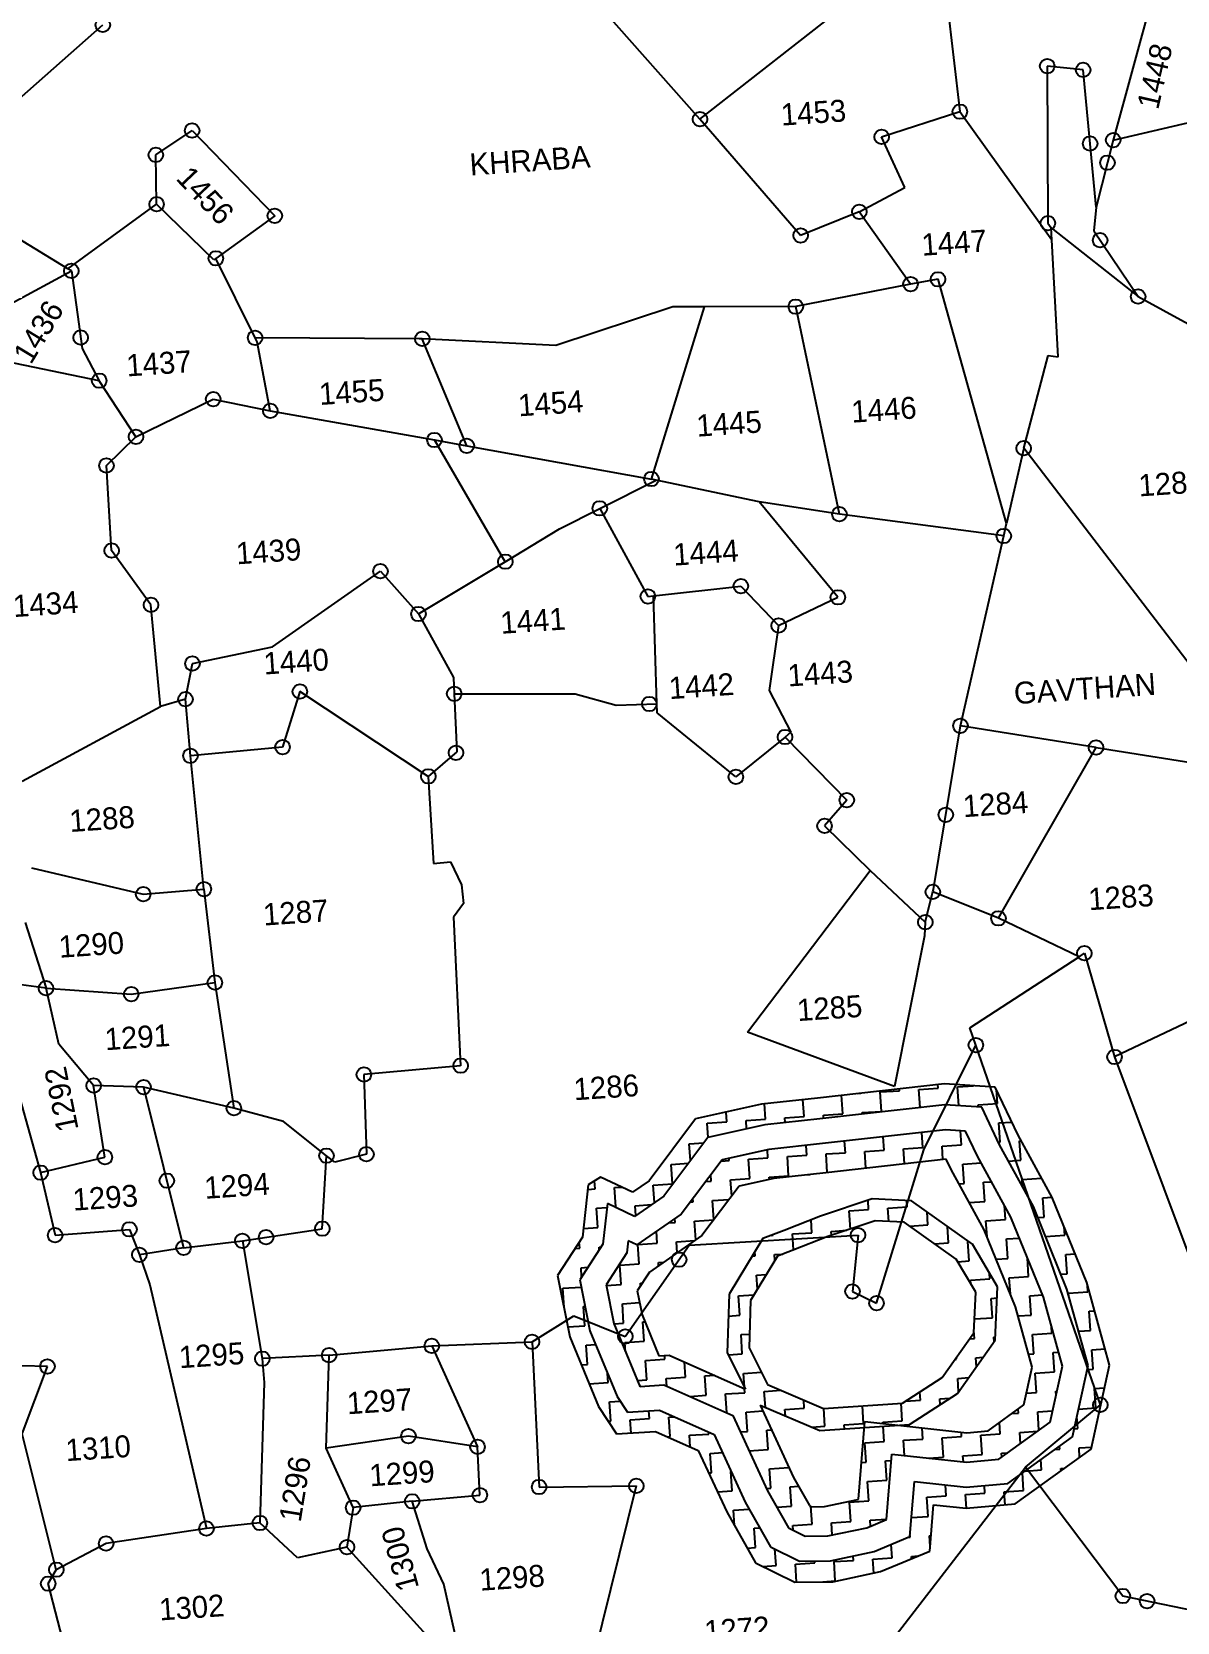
# Model space of a CAD drawing. Header units: metres. Extents: x 302356 to 305648, y 1939949 to 1943623.
# Drawn here: x 303589 to 303982, y 1940406 to 1940951 of the extents above; entities that cross this region are included whole.
import ezdxf

# ---------------------------------------------------------------- set-up
doc = ezdxf.new("R2010")
doc.units = ezdxf.units.M
for name, color, linetype in [('POLY_HATCH', 12, 'Continuous'), ('POLY_PARCEL', 6, 'Continuous'), ('TEXT_MAPIN', 7, 'Continuous'), ('TEXT_PARCEL', 7, 'Continuous')]:
    doc.layers.add(name, color=color, linetype=linetype)
doc.styles.add('TEXT_MAP', font='')
doc.styles.get('TEXT_MAP').set_extended_font_data('Kruti Dev 050')

msp = doc.modelspace()

# ---------------------------------------------------------------- linework, layer by layer
for centre in [(303613.58, 1940953.85), (303937.75, 1940939.72), (303950.07, 1940938.4), (303907.76, 1940924.09), (303818.56, 1940921.5), (303644.26, 1940917.61), (303880.91, 1940915.42), (303952.45, 1940913.12), (303960.37, 1940914.33), (303631.8, 1940909.23), (303958.39, 1940906.57), (303632.07, 1940892.31), (303672.64, 1940888.34), (303873.24, 1940889.71), (303937.96, 1940885.82), (303853.1, 1940881.61), (303955.88, 1940879.96), (303602.81, 1940869.46), (303652.43, 1940873.74), (303890.84, 1940864.92), (303900.25, 1940866.55), (303968.92, 1940860.64), (303851.43, 1940857.18), (303605.99, 1940846.57), (303665.87, 1940846.48), (303723.26, 1940846.1), (303612.36, 1940831.77), (303651.48, 1940825.44), (303671.09, 1940821.42), (303624.98, 1940812.54), (303727.43, 1940811.42), (303738.5, 1940809.45), (303929.66, 1940808.61), (303614.83, 1940802.63), (303801.88, 1940798.03), (303784.17, 1940787.97), (303866.42, 1940785.95), (303922.82, 1940778.48), (303616.63, 1940773.5), (303708.88, 1940766.38), (303751.75, 1940769.66), (303832.58, 1940761.29), (303630.14, 1940754.85), (303800.7, 1940757.74), (303865.89, 1940757.45), (303721.94, 1940751.73), (303845.56, 1940747.76), (303644.37, 1940734.7), (303641.98, 1940722.48), (303681.23, 1940725.12), (303734.2, 1940724.33), (303801.18, 1940720.85), (303907.95, 1940713.38), (303675.3, 1940706.05), (303847.75, 1940709.5), (303954.49, 1940705.91), (303643.67, 1940703.09), (303734.81, 1940704.09), (303725.31, 1940696.01), (303830.9, 1940695.83), (303868.94, 1940687.85), (303861.33, 1940679.02), (303902.91, 1940682.84), (303648.29, 1940657.33), (303627.48, 1940655.55), (303898.47, 1940656.37), (303895.9, 1940645.98), (303921, 1940647.3), (303950.48, 1940635.32), (303652.06, 1940625.27), (303594.11, 1940623.31), (303623.36, 1940621.27), (303913.26, 1940603.81), (303736.41, 1940596.74), (303960.86, 1940599.73), (303703.2, 1940593.68), (303610.46, 1940589.9), (303627.57, 1940589.37), (303658.59, 1940582.15), (303614.32, 1940565.34), (303690.37, 1940565.85), (303704.09, 1940566.37), (303592.26, 1940560.03), (303635.58, 1940557.27), (303597.23, 1940538.55), (303622.75, 1940540.57), (303661.49, 1940536.65), (303669.66, 1940537.89), (303688.93, 1940540.81), (303872.8, 1940538.61), (303626.15, 1940531.85), (303641.32, 1940534.27), (303811.39, 1940530.19), (303870.9, 1940519.29), (303879.17, 1940515.25), (303792.93, 1940503.84), (303726.51, 1940500.59), (303760.91, 1940501.98), (303594.61, 1940493.54), (303668.34, 1940496.22), (303691.26, 1940497.39), (303955.97, 1940480.36), (303718.5, 1940469.63), (303742.21, 1940465.95), (303743.01, 1940449.39), (303763.33, 1940452.16), (303796.7, 1940452.54), (303699.51, 1940445.09), (303719.78, 1940447.27), (303667.5, 1940439.83), (303614.72, 1940432.76), (303649.18, 1940437.9), (303697.4, 1940431.55), (303597.64, 1940423.81), (303594.88, 1940419.01), (303963.69, 1940414.77), (303972.02, 1940413.02)]:
    msp.add_circle(centre, 2.5)
at = {"layer": 'POLY_HATCH'}
for p, q in [((303902.44, 1940590.55), (303858.88, 1940585.64)), ((303919.92, 1940589.36), (303902.44, 1940590.55)), ((303927.75, 1940572.9), (303919.92, 1940589.36)), ((303839.65, 1940583.56), (303817.06, 1940578.48)), ((303858.88, 1940585.64), (303839.65, 1940583.56)), ((303902.6, 1940583.33), (303859.67, 1940578.5)), ((303915.24, 1940582.47), (303902.6, 1940583.33)), ((303817.06, 1940578.48), (303801.09, 1940557.25)), ((303859.67, 1940578.5), (303840.83, 1940576.45)), ((303921.35, 1940569.62), (303915.24, 1940582.47)), ((303821.21, 1940572.04), (303806.14, 1940552.01)), ((303840.83, 1940576.45), (303821.21, 1940572.04)), ((303902.79, 1940574.77), (303860.61, 1940570.01)), ((303909.67, 1940574.3), (303902.79, 1940574.77)), ((303913.75, 1940565.73), (303909.67, 1940574.3)), ((303939.47, 1940551.56), (303927.75, 1940572.9)), ((303842.23, 1940568.02), (303826.14, 1940564.41)), ((303860.61, 1940570.01), (303842.23, 1940568.02)), ((303932.97, 1940548.47), (303921.35, 1940569.62)), ((303826.14, 1940564.41), (303812.13, 1940545.78)), ((303903.01, 1940564.65), (303861.72, 1940559.99)), ((303903.1, 1940564.64), (303903.01, 1940564.65)), ((303904.77, 1940561.13), (303903.1, 1940564.64)), ((303916.12, 1940540.46), (303904.77, 1940561.13)), ((303925.24, 1940544.8), (303913.75, 1940565.73)), ((303780.23, 1940555.85), (303778.27, 1940537.94)), ((303784.4, 1940558.5), (303780.23, 1940555.85)), ((303795.42, 1940553.31), (303784.4, 1940558.5)), ((303801.09, 1940557.25), (303795.42, 1940553.31)), ((303831.97, 1940555.38), (303819.22, 1940538.43)), ((303843.88, 1940558.06), (303831.97, 1940555.38)), ((303861.72, 1940559.99), (303843.88, 1940558.06)), ((303806.14, 1940552.01), (303796.12, 1940545.04)), ((303877.7, 1940551.01), (303859.96, 1940545.06)), ((303891.18, 1940550.31), (303877.7, 1940551.01)), ((303912.09, 1940535.52), (303891.18, 1940550.31)), ((303951.32, 1940522.33), (303939.47, 1940551.56)), ((303786.76, 1940549.44), (303785.23, 1940535.45)), ((303796.12, 1940545.04), (303786.76, 1940549.44)), ((303812.13, 1940545.78), (303796.94, 1940535.23)), ((303859.96, 1940545.06), (303847.48, 1940540.23)), ((303936.41, 1940517.26), (303925.24, 1940544.8)), ((303944.51, 1940520.01), (303932.97, 1940548.47)), ((303847.48, 1940540.23), (303840.11, 1940537.41)), ((303878.72, 1940543.52), (303862.48, 1940538.08)), ((303888.64, 1940543), (303878.72, 1940543.52)), ((303906.5, 1940530.37), (303888.64, 1940543)), ((303926.85, 1940514.01), (303916.12, 1940540.46)), ((303778.27, 1940537.94), (303769.67, 1940524.71)), ((303785.23, 1940535.45), (303777.29, 1940523.25)), ((303793.94, 1940536.64), (303793.49, 1940532.5)), ((303796.94, 1940535.23), (303793.94, 1940536.64)), ((303819.22, 1940538.43), (303801.25, 1940525.94)), ((303840.11, 1940537.41), (303828.52, 1940518.32)), ((303862.48, 1940538.08), (303850.15, 1940533.3)), ((303920.72, 1940520.83), (303912.09, 1940535.52)), ((303793.49, 1940532.5), (303786.34, 1940521.5)), ((303845.14, 1940531.38), (303835.89, 1940516.14)), ((303850.15, 1940533.3), (303845.14, 1940531.38)), ((303913.19, 1940518.97), (303906.5, 1940530.37)), ((303769.67, 1940524.71), (303773.86, 1940503.66)), ((303777.29, 1940523.25), (303780.77, 1940505.76)), ((303801.25, 1940525.94), (303797.03, 1940519.45)), ((303786.34, 1940521.5), (303788.97, 1940508.26)), ((303797.03, 1940519.45), (303798.67, 1940511.2)), ((303828.52, 1940518.32), (303827.92, 1940498.24)), ((303912.55, 1940505.1), (303913.19, 1940518.97)), ((303919.87, 1940502.59), (303920.72, 1940520.83)), ((303942.97, 1940493.59), (303936.41, 1940517.26)), ((303951.76, 1940493.82), (303944.51, 1940520.01)), ((303959.16, 1940494.02), (303951.32, 1940522.33)), ((303835.89, 1940516.14), (303835.4, 1940499.9)), ((303932.58, 1940493.31), (303926.85, 1940514.01)), ((303788.97, 1940508.26), (303797.73, 1940487.21)), ((303798.67, 1940511.2), (303804.48, 1940497.21)), ((303773.86, 1940503.66), (303783.76, 1940479.83)), ((303780.77, 1940505.76), (303790.15, 1940483.2)), ((303901.72, 1940489.75), (303912.55, 1940505.1)), ((303906.96, 1940484.3), (303919.87, 1940502.59)), ((303804.48, 1940497.21), (303807.96, 1940497.45)), ((303807.96, 1940497.45), (303834.22, 1940485.78)), ((303827.92, 1940498.24), (303834.22, 1940485.78)), ((303835.4, 1940499.9), (303841.78, 1940487.3)), ((303929.72, 1940480.32), (303932.58, 1940493.31)), ((303938.74, 1940474.39), (303942.97, 1940493.59)), ((303946.37, 1940469.37), (303951.76, 1940493.82)), ((303952.8, 1940465.14), (303959.16, 1940494.02)), ((303797.73, 1940487.21), (303798.07, 1940486.68)), ((303798.07, 1940486.68), (303806.15, 1940487.22)), ((303806.15, 1940487.22), (303829.79, 1940476.72)), ((303841.78, 1940487.3), (303860.92, 1940479.1)), ((303888.08, 1940480.93), (303901.72, 1940489.75)), ((303783.76, 1940479.83), (303789.94, 1940470.37)), ((303790.15, 1940483.2), (303793.66, 1940477.83)), ((303839.24, 1940480.31), (303850.71, 1940455.44)), ((303839.24, 1940480.31), (303859.64, 1940471.57)), ((303860.92, 1940479.1), (303888.08, 1940480.93)), ((303890.5, 1940473.65), (303906.96, 1940484.3)), ((303917.42, 1940471.46), (303929.72, 1940480.32)), ((303793.66, 1940477.83), (303804.61, 1940478.56)), ((303804.61, 1940478.56), (303823.39, 1940470.22)), ((303829.79, 1940476.72), (303841.73, 1940450.85)), ((303859.64, 1940471.57), (303890.5, 1940473.65)), ((303872.99, 1940447.96), (303875.18, 1940474.64)), ((303875.18, 1940474.64), (303910.13, 1940470.8)), ((303921.08, 1940461.67), (303938.74, 1940474.39)), ((303789.94, 1940470.37), (303803.32, 1940471.27)), ((303803.32, 1940471.27), (303817.99, 1940464.75)), ((303823.39, 1940470.22), (303834.12, 1940446.96)), ((303910.13, 1940470.8), (303917.42, 1940471.46)), ((303924.18, 1940453.38), (303946.37, 1940469.37)), ((303817.99, 1940464.75), (303827.72, 1940443.68)), ((303882.54, 1940441.02), (303884.38, 1940463.48)), ((303884.38, 1940463.48), (303910.03, 1940460.67)), ((303926.78, 1940446.4), (303952.8, 1940465.14)), ((303910.03, 1940460.67), (303921.08, 1940461.67)), ((303850.71, 1940455.44), (303856.13, 1940445.83)), ((303890.62, 1940435.15), (303892.17, 1940454.04)), ((303892.17, 1940454.04), (303909.95, 1940452.09)), ((303909.95, 1940452.09), (303924.18, 1940453.38)), ((303834.12, 1940446.96), (303842.76, 1940431.65)), ((303841.73, 1940450.85), (303848.89, 1940438.15)), ((303861.34, 1940445.45), (303872.79, 1940447.88)), ((303872.79, 1940447.88), (303872.99, 1940447.96)), ((303909.88, 1940444.87), (303926.78, 1940446.4)), ((303827.72, 1940443.68), (303837.6, 1940426.17)), ((303856.13, 1940445.83), (303856.98, 1940445.42)), ((303856.98, 1940445.42), (303861.34, 1940445.45)), ((303875.8, 1940438.21), (303882.54, 1940441.02)), ((303897.43, 1940430.2), (303898.73, 1940446.09)), ((303898.73, 1940446.09), (303909.88, 1940444.87)), ((303848.89, 1940438.15), (303854.68, 1940435.32)), ((303854.68, 1940435.32), (303862.43, 1940435.37)), ((303862.43, 1940435.37), (303875.8, 1940438.21)), ((303842.76, 1940431.65), (303852.73, 1940426.77)), ((303863.35, 1940426.84), (303878.36, 1940430.03)), ((303878.36, 1940430.03), (303890.62, 1940435.15)), ((303880.51, 1940423.13), (303897.43, 1940430.2)), ((303837.6, 1940426.17), (303851.09, 1940419.57)), ((303852.73, 1940426.77), (303863.35, 1940426.84)), ((303851.09, 1940419.57), (303864.13, 1940419.66)), ((303864.13, 1940419.66), (303880.51, 1940423.13))]:
    msp.add_line(p, q, dxfattribs=at)
at = {"layer": 'POLY_HATCH', "linetype": 'Continuous'}
for p, q in [((303880.39, 1940587.71), (303887.03, 1940588.15)), ((303887.03, 1940588.15), (303886.99, 1940588.81)), ((303893.67, 1940588.6), (303900.31, 1940589.05)), ((303894.09, 1940582.38), (303893.67, 1940588.6)), ((303900.31, 1940589.05), (303900.23, 1940590.3)), ((303906.95, 1940589.5), (303912.46, 1940589.87)), ((303907.39, 1940583.01), (303906.95, 1940589.5)), ((303920.68, 1940583.75), (303920.36, 1940588.43)), ((303841, 1940578.38), (303840.65, 1940583.66)), ((303854.28, 1940579.28), (303853.89, 1940585.1)), ((303867.56, 1940580.17), (303867.13, 1940586.57)), ((303872.47, 1940587.17), (303873.75, 1940587.26)), ((303873.75, 1940587.26), (303873.75, 1940587.32)), ((303880.84, 1940581.07), (303880.39, 1940587.71)), ((303914.04, 1940583.3), (303920.68, 1940583.75)), ((303914.09, 1940582.55), (303914.04, 1940583.3)), ((303821.08, 1940577.04), (303827.72, 1940577.49)), ((303827.72, 1940577.49), (303827.5, 1940580.82)), ((303834.36, 1940577.94), (303841, 1940578.38)), ((303834.56, 1940575.04), (303834.36, 1940577.94)), ((303847.64, 1940578.83), (303854.28, 1940579.28)), ((303847.75, 1940577.2), (303847.64, 1940578.83)), ((303860.92, 1940579.73), (303867.56, 1940580.17)), ((303860.99, 1940578.64), (303860.92, 1940579.73)), ((303874.2, 1940580.62), (303880.84, 1940581.07)), ((303874.23, 1940580.14), (303874.2, 1940580.62)), ((303921.12, 1940577.11), (303925.6, 1940577.41)), ((303921.57, 1940570.47), (303921.12, 1940577.11)), ((303821.42, 1940572.09), (303821.08, 1940577.04)), ((303881.73, 1940567.79), (303881.43, 1940572.36)), ((303895.01, 1940568.68), (303894.66, 1940573.85)), ((303908.29, 1940569.58), (303907.97, 1940574.41)), ((303814.89, 1940569.95), (303819.89, 1940570.29)), ((303815.28, 1940564.16), (303814.89, 1940569.95)), ((303841.9, 1940565.1), (303841.71, 1940567.9)), ((303855.18, 1940566), (303854.95, 1940569.4)), ((303861.81, 1940566.45), (303868.45, 1940566.89)), ((303862.25, 1940560.05), (303861.81, 1940566.45)), ((303868.45, 1940566.89), (303868.19, 1940570.87)), ((303875.09, 1940567.34), (303881.73, 1940567.79)), ((303875.48, 1940561.54), (303875.09, 1940567.34)), ((303888.37, 1940568.23), (303895.01, 1940568.68)), ((303888.72, 1940563.04), (303888.37, 1940568.23)), ((303901.65, 1940569.13), (303908.29, 1940569.58)), ((303901.96, 1940564.53), (303901.65, 1940569.13)), ((303920.96, 1940570.43), (303921.57, 1940570.47)), ((303928.21, 1940570.92), (303928.82, 1940570.96)), ((303928.66, 1940564.28), (303928.21, 1940570.92)), ((303808.7, 1940562.87), (303814.61, 1940563.27)), ((303809.14, 1940556.23), (303808.7, 1940562.87)), ((303825.86, 1940564.02), (303828.62, 1940564.21)), ((303828.62, 1940564.21), (303828.57, 1940564.95)), ((303835.26, 1940564.66), (303841.9, 1940565.1)), ((303835.7, 1940558.02), (303835.26, 1940564.66)), ((303848.54, 1940565.55), (303855.18, 1940566)), ((303848.98, 1940558.91), (303848.54, 1940565.55)), ((303908.74, 1940562.94), (303915.05, 1940563.36)), ((303909.19, 1940556.3), (303908.74, 1940562.94)), ((303924.44, 1940563.99), (303928.66, 1940564.28)), ((303782.59, 1940554.44), (303782.4, 1940557.23)), ((303802.5, 1940555.78), (303809.14, 1940556.23)), ((303802.91, 1940549.76), (303802.5, 1940555.78)), ((303820.57, 1940557), (303822.42, 1940557.12)), ((303822.42, 1940557.12), (303822.28, 1940559.27)), ((303829.06, 1940557.57), (303835.7, 1940558.02)), ((303829.44, 1940552.01), (303829.06, 1940557.57)), ((303842.34, 1940558.46), (303848.98, 1940558.91)), ((303842.39, 1940557.72), (303842.34, 1940558.46)), ((303855.62, 1940559.36), (303856.32, 1940559.41)), ((303855.62, 1940559.33), (303855.62, 1940559.36)), ((303907.49, 1940556.18), (303909.19, 1940556.3)), ((303915.83, 1940556.74), (303918.58, 1940556.93)), ((303916.27, 1940550.1), (303915.83, 1940556.74)), ((303929.11, 1940557.64), (303935.75, 1940558.09)), ((303929.27, 1940555.2), (303929.11, 1940557.64)), ((303935.75, 1940558.09), (303935.73, 1940558.38)), ((303780.05, 1940554.27), (303782.59, 1940554.44)), ((303789.23, 1940554.89), (303791.72, 1940555.05)), ((303789.67, 1940548.25), (303789.23, 1940554.89)), ((303815.29, 1940549.97), (303816.23, 1940550.04)), ((303816.23, 1940550.04), (303816.16, 1940551.13)), ((303822.87, 1940550.48), (303828.58, 1940550.87)), ((303823.32, 1940543.87), (303822.87, 1940550.48)), ((303876.44, 1940547.42), (303876.23, 1940550.51)), ((303889.72, 1940548.32), (303889.58, 1940550.39)), ((303911.02, 1940549.75), (303916.27, 1940550.1)), ((303936.19, 1940551.45), (303939.41, 1940551.66)), ((303936.64, 1940544.81), (303936.19, 1940551.45)), ((303783.03, 1940547.8), (303786.6, 1940548.04)), ((303783.48, 1940541.16), (303783.03, 1940547.8)), ((303789.35, 1940548.22), (303789.67, 1940548.25)), ((303796.31, 1940548.69), (303801.91, 1940549.07)), ((303796.54, 1940545.34), (303796.31, 1940548.69)), ((303869.8, 1940546.97), (303876.44, 1940547.42)), ((303870.22, 1940540.67), (303869.8, 1940546.97)), ((303883.08, 1940547.87), (303889.72, 1940548.32)), ((303883.38, 1940543.27), (303883.08, 1940547.87)), ((303896.8, 1940542.12), (303896.5, 1940546.54)), ((303923.36, 1940543.91), (303923.03, 1940548.83)), ((303934.51, 1940544.66), (303936.64, 1940544.81)), ((303778.59, 1940540.83), (303783.48, 1940541.16)), ((303803.85, 1940535.86), (303803.58, 1940539.84)), ((303807.84, 1940542.8), (303810.04, 1940542.95)), ((303810.04, 1940542.95), (303809.95, 1940544.26)), ((303816.68, 1940543.4), (303823.29, 1940543.84)), ((303817.11, 1940536.96), (303816.68, 1940543.4)), ((303850.32, 1940538.99), (303856.96, 1940539.44)), ((303850.69, 1940533.51), (303850.32, 1940538.99)), ((303856.96, 1940539.44), (303856.67, 1940543.79)), ((303863.6, 1940539.89), (303868.96, 1940540.25)), ((303863.7, 1940538.48), (303863.6, 1940539.89)), ((303890.48, 1940541.7), (303896.8, 1940542.12)), ((303903.89, 1940535.93), (303903.51, 1940541.58)), ((303916.72, 1940543.47), (303923.36, 1940543.91)), ((303917.08, 1940538.09), (303916.72, 1940543.47)), ((303943.73, 1940538.61), (303943.53, 1940541.55)), ((303775.69, 1940533.96), (303777.29, 1940534.07)), ((303777.29, 1940534.07), (303777.14, 1940536.21)), ((303783.93, 1940534.52), (303784.65, 1940534.57)), ((303783.99, 1940533.55), (303783.93, 1940534.52)), ((303797.65, 1940528.77), (303797.21, 1940535.41)), ((303797.22, 1940535.42), (303803.85, 1940535.86)), ((303810.49, 1940536.31), (303816.78, 1940536.73)), ((303810.74, 1940532.53), (303810.49, 1940536.31)), ((303842.96, 1940538.5), (303843.68, 1940538.55)), ((303843.68, 1940538.55), (303843.67, 1940538.77)), ((303899.1, 1940535.61), (303903.89, 1940535.93)), ((303910.53, 1940536.38), (303910.84, 1940536.4)), ((303910.98, 1940529.74), (303910.53, 1940536.38)), ((303923.81, 1940537.27), (303928.18, 1940537.57)), ((303924.26, 1940530.63), (303923.81, 1940537.27)), ((303937.14, 1940538.17), (303943.73, 1940538.61)), ((303791.01, 1940528.33), (303797.65, 1940528.77)), ((303791.46, 1940521.69), (303791.01, 1940528.33)), ((303804.29, 1940529.22), (303806.16, 1940529.35)), ((303804.37, 1940528.11), (303804.29, 1940529.22)), ((303836.46, 1940531.39), (303837.49, 1940531.46)), ((303837.49, 1940531.46), (303837.39, 1940532.93)), ((303844.13, 1940531.91), (303847.03, 1940532.1)), ((303844.26, 1940529.94), (303844.13, 1940531.91)), ((303907.03, 1940529.47), (303910.98, 1940529.74)), ((303920.22, 1940530.36), (303924.26, 1940530.63)), ((303931.34, 1940524.44), (303930.91, 1940530.82)), ((303944.17, 1940531.97), (303947.33, 1940532.19)), ((303944.62, 1940525.34), (303944.17, 1940531.97)), ((303777.74, 1940527.43), (303780.12, 1940527.59)), ((303777.95, 1940524.26), (303777.74, 1940527.43)), ((303837.94, 1940524.82), (303841.29, 1940525.04)), ((303838.26, 1940520.05), (303837.94, 1940524.82)), ((303911.42, 1940523.1), (303918.06, 1940523.55)), ((303911.51, 1940521.84), (303911.42, 1940523.1)), ((303918.06, 1940523.55), (303917.93, 1940525.58)), ((303924.7, 1940523.99), (303931.34, 1940524.44)), ((303925.08, 1940518.37), (303924.7, 1940523.99)), ((303942.41, 1940525.19), (303944.62, 1940525.34)), ((303771.54, 1940520.35), (303777.78, 1940520.77)), ((303771.99, 1940513.71), (303771.54, 1940520.35)), ((303786.37, 1940521.34), (303791.46, 1940521.69)), ((303798.1, 1940522.14), (303798.81, 1940522.18)), ((303798.17, 1940521.19), (303798.1, 1940522.14)), ((303831.75, 1940517.73), (303837.07, 1940518.09)), ((303832.19, 1940511.09), (303831.75, 1940517.73)), ((303931.79, 1940517.8), (303936.08, 1940518.09)), ((303932.24, 1940511.16), (303931.79, 1940517.8)), ((303945.07, 1940518.7), (303951.71, 1940519.14)), ((303945.13, 1940517.75), (303945.07, 1940518.7)), ((303951.71, 1940519.14), (303951.55, 1940521.52)), ((303771.86, 1940513.7), (303771.99, 1940513.71)), ((303778.63, 1940514.15), (303779.09, 1940514.18)), ((303779.08, 1940507.51), (303778.63, 1940514.15)), ((303791.91, 1940515.05), (303797.82, 1940515.45)), ((303792.36, 1940508.41), (303791.91, 1940515.05)), ((303918.51, 1940516.91), (303920.54, 1940517.04)), ((303918.96, 1940510.27), (303918.51, 1940516.91)), ((303952.16, 1940512.5), (303954.01, 1940512.63)), ((303952.6, 1940505.86), (303952.16, 1940512.5)), ((303773.17, 1940507.12), (303779.08, 1940507.51)), ((303789, 1940508.18), (303792.36, 1940508.41)), ((303799, 1940508.86), (303799.63, 1940508.9)), ((303799.44, 1940502.22), (303799, 1940508.86)), ((303828.3, 1940510.83), (303832.19, 1940511.09)), ((303912.77, 1940509.85), (303918.96, 1940510.27)), ((303927.72, 1940510.86), (303932.24, 1940511.16)), ((303939.32, 1940504.97), (303939.17, 1940507.32)), ((303779.52, 1940500.87), (303782.71, 1940501.09)), ((303779.97, 1940494.23), (303779.52, 1940500.87)), ((303792.8, 1940501.77), (303799.44, 1940502.22)), ((303793.02, 1940498.52), (303792.8, 1940501.77)), ((303832.64, 1940504.45), (303835.54, 1940504.65)), ((303833.09, 1940497.81), (303832.64, 1940504.45)), ((303911.11, 1940503.07), (303912.76, 1940503.18)), ((303912.76, 1940503.18), (303912.58, 1940505.87)), ((303919.4, 1940503.63), (303919.92, 1940503.66)), ((303919.51, 1940502.08), (303919.4, 1940503.63)), ((303932.68, 1940504.52), (303939.32, 1940504.97)), ((303933.13, 1940497.88), (303932.68, 1940504.52)), ((303948.5, 1940505.59), (303952.6, 1940505.86)), ((303799.89, 1940495.58), (303806.53, 1940496.02)), ((303800.34, 1940488.94), (303799.89, 1940495.58)), ((303806.53, 1940496.02), (303806.44, 1940497.35)), ((303828.29, 1940497.49), (303833.09, 1940497.81)), ((303906.17, 1940496.07), (303906.57, 1940496.09)), ((303906.57, 1940496.09), (303906.54, 1940496.58)), ((303913.21, 1940496.54), (303915.72, 1940496.71)), ((303913.42, 1940493.45), (303913.21, 1940496.54)), ((303931.35, 1940497.76), (303933.13, 1940497.88)), ((303939.77, 1940498.33), (303941.62, 1940498.45)), ((303940.22, 1940491.69), (303939.77, 1940498.33)), ((303953.05, 1940499.22), (303957.63, 1940499.53)), ((303953.5, 1940492.58), (303953.05, 1940499.22)), ((303777.84, 1940494.09), (303779.97, 1940494.23)), ((303787.06, 1940488.04), (303786.85, 1940491.13)), ((303806.98, 1940489.38), (303813.62, 1940489.83)), ((303813.62, 1940489.83), (303813.26, 1940495.09)), ((303820.26, 1940490.28), (303823.6, 1940490.5)), ((303820.7, 1940483.64), (303820.26, 1940490.28)), ((303833.54, 1940491.17), (303839.61, 1940491.58)), ((303833.85, 1940486.52), (303833.54, 1940491.17)), ((303933.58, 1940491.24), (303940.22, 1940491.69)), ((303934.03, 1940484.6), (303933.58, 1940491.24)), ((303951.45, 1940492.45), (303953.5, 1940492.58)), ((303780.53, 1940487.6), (303787.06, 1940488.04)), ((303797.1, 1940488.72), (303800.34, 1940488.94)), ((303807.15, 1940486.77), (303806.98, 1940489.38)), ((303827.34, 1940484.09), (303833.98, 1940484.53)), ((303833.98, 1940484.53), (303833.89, 1940485.93)), ((303840.62, 1940484.98), (303846.3, 1940485.36)), ((303840.99, 1940479.56), (303840.62, 1940484.98)), ((303894.19, 1940481.92), (303894, 1940484.76)), ((303907.02, 1940489.45), (303910.78, 1940489.71)), ((303907.33, 1940484.82), (303907.02, 1940489.45)), ((303930.61, 1940484.37), (303934.03, 1940484.6)), ((303940.67, 1940485.05), (303941.09, 1940485.08)), ((303940.76, 1940483.58), (303940.67, 1940485.05)), ((303953.94, 1940485.94), (303957.44, 1940486.18)), ((303954.39, 1940479.3), (303953.94, 1940485.94)), ((303787.51, 1940481.4), (303791.16, 1940481.65)), ((303787.95, 1940474.76), (303787.51, 1940481.4)), ((303815.06, 1940483.26), (303820.7, 1940483.64)), ((303827.78, 1940477.61), (303827.34, 1940484.09)), ((303847.71, 1940478.79), (303854.35, 1940479.24)), ((303854.35, 1940479.24), (303854.16, 1940481.99)), ((303861.44, 1940473.04), (303861.03, 1940479.11)), ((303874.72, 1940473.94), (303874.31, 1940480)), ((303888, 1940474.83), (303887.59, 1940480.9)), ((303889.07, 1940481.57), (303894.19, 1940481.92)), ((303900.83, 1940482.37), (303904.34, 1940482.6)), ((303900.96, 1940480.42), (303900.83, 1940482.37)), ((303927.83, 1940477.52), (303927.74, 1940478.89)), ((303948.47, 1940478.91), (303954.39, 1940479.3)), ((303787.11, 1940474.71), (303787.95, 1940474.76)), ((303794.59, 1940475.21), (303801.23, 1940475.66)), ((303794.9, 1940470.7), (303794.59, 1940475.21)), ((303801.23, 1940475.66), (303801.05, 1940478.32)), ((303807.87, 1940476.1), (303809.85, 1940476.24)), ((303808.32, 1940469.47), (303807.87, 1940476.1)), ((303834.43, 1940477.89), (303840.17, 1940478.28)), ((303834.88, 1940471.25), (303834.43, 1940477.89)), ((303847.86, 1940476.62), (303847.71, 1940478.79)), ((303868.08, 1940473.49), (303874.72, 1940473.94)), ((303868.17, 1940472.15), (303868.08, 1940473.49)), ((303881.36, 1940474.38), (303888, 1940474.83)), ((303881.38, 1940473.96), (303881.36, 1940474.38)), ((303921.64, 1940470.43), (303921.38, 1940474.31)), ((303925.62, 1940477.37), (303927.83, 1940477.52)), ((303934.47, 1940477.96), (303939.6, 1940478.31)), ((303934.9, 1940471.62), (303934.47, 1940477.96)), ((303948.2, 1940472.22), (303947.92, 1940476.39)), ((303807.51, 1940469.41), (303808.32, 1940469.47)), ((303814.96, 1940469.91), (303821.6, 1940470.36)), ((303815.22, 1940465.98), (303814.96, 1940469.91)), ((303821.6, 1940470.36), (303821.55, 1940471.04)), ((303832.39, 1940471.09), (303834.88, 1940471.25)), ((303841.52, 1940471.7), (303843.16, 1940471.81)), ((303841.97, 1940465.06), (303841.52, 1940471.7)), ((303856.91, 1940472.74), (303861.44, 1940473.04)), ((303881.8, 1940467.75), (303881.45, 1940473.04)), ((303888.44, 1940468.19), (303895.08, 1940468.64)), ((303888.79, 1940463), (303888.44, 1940468.19)), ((303895.08, 1940468.64), (303894.82, 1940472.48)), ((303901.72, 1940469.09), (303908.36, 1940469.53)), ((303902.17, 1940462.45), (303901.72, 1940469.09)), ((303908.36, 1940469.53), (303908.26, 1940471.01)), ((303915, 1940469.98), (303921.64, 1940470.43)), ((303915.45, 1940463.34), (303915, 1940469.98)), ((303928.28, 1940470.88), (303934.44, 1940471.29)), ((303928.54, 1940467.04), (303928.28, 1940470.88)), ((303946.98, 1940472.14), (303948.2, 1940472.22)), ((303822.05, 1940463.72), (303826.26, 1940464)), ((303822.49, 1940457.08), (303822.05, 1940463.72)), ((303835.37, 1940464.62), (303841.97, 1940465.06)), ((303875.16, 1940467.3), (303881.8, 1940467.75)), ((303875.61, 1940460.66), (303875.16, 1940467.3)), ((303908.81, 1940462.89), (303915.45, 1940463.34)), ((303908.95, 1940460.79), (303908.81, 1940462.89)), ((303922.09, 1940463.79), (303924.22, 1940463.93)), ((303922.18, 1940462.46), (303922.09, 1940463.79)), ((303940.33, 1940465.02), (303942.01, 1940465.13)), ((303942.01, 1940465.13), (303941.94, 1940466.17)), ((303948.65, 1940465.58), (303952.96, 1940465.87)), ((303948.87, 1940462.31), (303948.65, 1940465.58)), ((303821.56, 1940457.02), (303822.49, 1940457.08)), ((303829.13, 1940457.53), (303829.24, 1940457.53)), ((303829.58, 1940450.89), (303829.13, 1940457.53)), ((303842.41, 1940458.42), (303849.05, 1940458.87)), ((303842.86, 1940451.78), (303842.41, 1940458.42)), ((303849.05, 1940458.87), (303849.04, 1940459.07)), ((303874.02, 1940460.55), (303875.61, 1940460.66)), ((303882.25, 1940461.11), (303884.19, 1940461.24)), ((303882.7, 1940454.47), (303882.25, 1940461.11)), ((303896.99, 1940462.1), (303902.17, 1940462.45)), ((303930.12, 1940457.66), (303935.81, 1940458.04)), ((303935.81, 1940458.04), (303935.58, 1940461.59)), ((303942.45, 1940458.49), (303943.68, 1940458.57)), ((303942.51, 1940457.73), (303942.45, 1940458.49)), ((303841.34, 1940451.68), (303842.86, 1940451.78)), ((303849.5, 1940452.23), (303852.41, 1940452.43)), ((303849.95, 1940445.59), (303849.5, 1940452.23)), ((303876.06, 1940454.02), (303882.7, 1940454.47)), ((303876.51, 1940447.38), (303876.06, 1940454.02)), ((303903.06, 1940449.17), (303902.81, 1940452.87)), ((303916.34, 1940450.06), (303916.17, 1940452.66)), ((303929.62, 1940450.96), (303929.21, 1940457.01)), ((303824.55, 1940450.55), (303829.58, 1940450.89)), ((303869.87, 1940446.93), (303876.51, 1940447.38)), ((303870.31, 1940440.29), (303869.87, 1940446.93)), ((303896.42, 1940448.72), (303903.06, 1940449.17)), ((303896.87, 1940442.08), (303896.42, 1940448.72)), ((303909.7, 1940449.62), (303916.34, 1940450.06)), ((303910.02, 1940444.88), (303909.7, 1940449.62)), ((303922.98, 1940450.51), (303929.62, 1940450.96)), ((303923.28, 1940446.08), (303922.98, 1940450.51)), ((303830.03, 1940444.25), (303835.44, 1940444.61)), ((303830.38, 1940438.95), (303830.03, 1940444.25)), ((303844.88, 1940445.25), (303849.95, 1940445.59)), ((303857.03, 1940439.4), (303856.62, 1940445.59)), ((303876.95, 1940440.74), (303882.55, 1940441.12)), ((303877.09, 1940438.74), (303876.95, 1940440.74)), ((303891.16, 1940441.7), (303896.87, 1940442.08)), ((303837.11, 1940438.06), (303839.07, 1940438.19)), ((303837.56, 1940431.42), (303837.11, 1940438.06)), ((303850.39, 1940438.95), (303857.03, 1940439.4)), ((303850.5, 1940437.36), (303850.39, 1940438.95)), ((303863.67, 1940439.84), (303870.31, 1940440.29)), ((303863.95, 1940435.69), (303863.67, 1940439.84)), ((303890.68, 1940434.99), (303890.65, 1940435.48)), ((303897.32, 1940435.44), (303897.86, 1940435.48)), ((303897.56, 1940431.84), (303897.32, 1940435.44)), ((303834.74, 1940431.23), (303837.56, 1940431.42)), ((303844.65, 1940425.22), (303844.27, 1940430.91)), ((303884.49, 1940427.91), (303884.18, 1940432.46)), ((303890.17, 1940434.96), (303890.68, 1940434.99)), ((303840.15, 1940424.92), (303844.65, 1940425.22)), ((303851.29, 1940425.67), (303857.93, 1940426.12)), ((303851.7, 1940419.57), (303851.29, 1940425.67)), ((303857.93, 1940426.12), (303857.88, 1940426.81)), ((303864.57, 1940426.57), (303871.21, 1940427.01)), ((303865.01, 1940419.93), (303864.57, 1940426.57)), ((303871.21, 1940427.01), (303871.11, 1940428.49)), ((303877.85, 1940427.46), (303884.49, 1940427.91)), ((303878.17, 1940422.64), (303877.85, 1940427.46)), ((303891.13, 1940428.35), (303893.37, 1940428.51)), ((303891.18, 1940427.59), (303891.13, 1940428.35)), ((303860.71, 1940419.64), (303865.01, 1940419.93))]:
    msp.add_line(p, q, dxfattribs=at)
at = {"layer": 'POLY_PARCEL'}
for p, q in [((303977.46, 1940977.01), (303960.37, 1940914.33)), ((303818.56, 1940921.5), (303870.36, 1940962.02)), ((303903.39, 1940961.15), (303907.76, 1940924.09)), ((303552.52, 1940899.97), (303613.58, 1940953.85)), ((303818.56, 1940921.5), (303785.41, 1940958.81)), ((303950.07, 1940938.4), (303937.75, 1940939.72)), ((303937.75, 1940939.72), (303937.96, 1940885.82)), ((303954.51, 1940891.35), (303950.07, 1940938.4)), ((303853.1, 1940881.61), (303818.56, 1940921.5)), ((303880.91, 1940915.42), (303907.76, 1940924.09)), ((303907.76, 1940924.09), (303939.35, 1940880.12)), ((303960.37, 1940914.33), (303996.08, 1940922.62)), ((303631.8, 1940909.23), (303644.26, 1940917.61)), ((303644.26, 1940917.61), (303672.64, 1940888.34)), ((303888.83, 1940898.05), (303880.91, 1940915.42)), ((303960.37, 1940914.33), (303954.51, 1940891.35)), ((303632.07, 1940892.31), (303631.8, 1940909.23)), ((303601.64, 1940870.17), (303552.52, 1940899.97)), ((303873.24, 1940889.71), (303888.83, 1940898.05)), ((303601.64, 1940870.17), (303632.07, 1940892.31)), ((303651.71, 1940873.22), (303632.07, 1940892.31)), ((303672.64, 1940888.34), (303652.43, 1940873.74)), ((303873.24, 1940889.71), (303853.1, 1940881.61)), ((303890.84, 1940864.92), (303873.24, 1940889.71)), ((303954.51, 1940891.35), (303953.73, 1940883.14)), ((303937.96, 1940885.82), (303939.12, 1940884.24)), ((303939.12, 1940884.24), (303968.92, 1940860.64)), ((303939.35, 1940880.12), (303939.12, 1940884.24)), ((303953.73, 1940883.14), (303968.92, 1940860.64)), ((303941.54, 1940839.94), (303939.35, 1940880.12)), ((303652.43, 1940873.74), (303651.71, 1940873.22)), ((303665.87, 1940846.48), (303652.43, 1940873.74)), ((303582.12, 1940858.31), (303602.81, 1940869.46)), ((303602.81, 1940869.46), (303601.64, 1940870.17)), ((303602.81, 1940869.46), (303606.52, 1940842.8)), ((303900.25, 1940866.55), (303890.84, 1940864.92)), ((303923.81, 1940782.81), (303900.25, 1940866.55)), ((303890.84, 1940864.92), (303851.43, 1940857.18)), ((303809.29, 1940857.1), (303769.14, 1940843.9)), ((303801.88, 1940798.03), (303820.11, 1940857.12)), ((303820.11, 1940857.12), (303809.29, 1940857.1)), ((303851.43, 1940857.18), (303820.11, 1940857.12)), ((303866.42, 1940785.95), (303851.43, 1940857.18)), ((303968.92, 1940860.64), (303997.11, 1940845.27)), ((303722.2, 1940846.15), (303665.87, 1940846.48)), ((303666.56, 1940845.09), (303665.87, 1940846.48)), ((303671.09, 1940821.42), (303666.56, 1940845.09)), ((303723.26, 1940846.1), (303722.2, 1940846.15)), ((303738.5, 1940809.45), (303723.26, 1940846.1)), ((303769.14, 1940843.9), (303723.26, 1940846.1)), ((303612.36, 1940831.77), (303574.63, 1940839.52)), ((303606.52, 1940842.8), (303612.36, 1940831.77)), ((303929.66, 1940808.61), (303938.01, 1940840.44)), ((303938.01, 1940840.44), (303941.54, 1940839.94)), ((303624.98, 1940812.54), (303612.36, 1940831.77)), ((303624.98, 1940812.54), (303651.48, 1940825.44)), ((303651.48, 1940825.44), (303671.09, 1940821.42)), ((303671.09, 1940821.42), (303727.43, 1940811.42)), ((303614.83, 1940802.63), (303624.98, 1940812.54)), ((303751.75, 1940769.66), (303727.43, 1940811.42)), ((303727.43, 1940811.42), (303738.5, 1940809.45)), ((303738.5, 1940809.45), (303801.88, 1940798.03)), ((303929.66, 1940808.61), (303923.81, 1940782.81)), ((303996.86, 1940720.98), (303929.66, 1940808.61)), ((303616.63, 1940773.5), (303614.83, 1940802.63)), ((303784.17, 1940787.97), (303803.49, 1940797.69)), ((303803.49, 1940797.69), (303801.88, 1940798.03)), ((303838.89, 1940790.22), (303803.49, 1940797.69)), ((303865.89, 1940757.45), (303838.89, 1940790.22)), ((303866.42, 1940785.95), (303838.89, 1940790.22)), ((303770.31, 1940780.99), (303784.17, 1940787.97)), ((303784.17, 1940787.97), (303800.7, 1940757.74)), ((303922.82, 1940778.48), (303866.42, 1940785.95)), ((303751.75, 1940769.66), (303770.31, 1940780.99)), ((303922.82, 1940778.48), (303923.81, 1940782.81)), ((303907.95, 1940713.38), (303922.82, 1940778.48)), ((303630.14, 1940754.85), (303616.63, 1940773.5)), ((303721.94, 1940751.73), (303751.75, 1940769.66)), ((303671.85, 1940740.4), (303708.88, 1940766.38)), ((303708.88, 1940766.38), (303721.94, 1940751.73)), ((303800.7, 1940757.74), (303802.56, 1940757.95)), ((303802.56, 1940757.95), (303832.58, 1940761.29)), ((303803.76, 1940720.94), (303802.56, 1940757.95)), ((303832.58, 1940761.29), (303845.56, 1940747.76)), ((303845.56, 1940747.76), (303865.89, 1940757.45)), ((303633.45, 1940719.94), (303630.14, 1940754.85)), ((303721.94, 1940751.73), (303733.94, 1940729.96)), ((303845.56, 1940747.76), (303842.26, 1940725.52)), ((303644.37, 1940734.7), (303671.85, 1940740.4)), ((303641.98, 1940722.48), (303644.37, 1940734.7)), ((303733.94, 1940729.96), (303734.2, 1940724.33)), ((303681.23, 1940725.12), (303675.3, 1940706.05)), ((303725.31, 1940696.01), (303681.23, 1940725.12)), ((303842.26, 1940725.52), (303849.79, 1940711.15)), ((303585.94, 1940694.31), (303633.45, 1940719.94)), ((303641.98, 1940722.48), (303633.45, 1940719.94)), ((303643.67, 1940703.09), (303641.98, 1940722.48)), ((303734.2, 1940724.33), (303775.76, 1940724.32)), ((303734.2, 1940724.33), (303735.15, 1940704.37)), ((303775.76, 1940724.32), (303789.74, 1940720.46)), ((303789.74, 1940720.46), (303803.76, 1940720.94)), ((303803.87, 1940717.78), (303803.76, 1940720.94)), ((303830.9, 1940695.83), (303803.87, 1940717.78)), ((303847.75, 1940709.5), (303830.9, 1940695.83)), ((303849.79, 1940711.15), (303847.75, 1940709.5)), ((303847.75, 1940709.5), (303868.94, 1940687.85)), ((303898.67, 1940657.18), (303907.95, 1940713.38)), ((303954.49, 1940705.91), (303907.95, 1940713.38)), ((303675.3, 1940706.05), (303643.67, 1940703.09)), ((303648.29, 1940657.33), (303643.67, 1940703.09)), ((303735.15, 1940704.37), (303725.31, 1940696.01)), ((303921, 1940647.3), (303954.49, 1940705.91)), ((303954.49, 1940705.91), (303994.21, 1940699.61)), ((303725.31, 1940696.01), (303727.13, 1940666.07)), ((303868.94, 1940687.85), (303861.33, 1940679.02)), ((303861.33, 1940679.02), (303877.01, 1940663.68)), ((303589.13, 1940664.59), (303627.48, 1940655.55)), ((303727.13, 1940666.07), (303732.99, 1940666.7)), ((303732.99, 1940666.7), (303736.71, 1940658.81)), ((303834.81, 1940608.2), (303877.01, 1940663.68)), ((303877.01, 1940663.68), (303895.9, 1940645.98)), ((303627.48, 1940655.55), (303648.29, 1940657.33)), ((303648.29, 1940657.33), (303652.06, 1940625.27)), ((303736.71, 1940658.81), (303737.38, 1940652.37)), ((303895.9, 1940645.98), (303898.47, 1940656.37)), ((303898.47, 1940656.37), (303898.67, 1940657.18)), ((303921, 1940647.3), (303898.47, 1940656.37)), ((303737.38, 1940652.37), (303733.92, 1940647.66)), ((303586.9, 1940645.83), (303594.11, 1940623.31)), ((303733.92, 1940647.66), (303736.41, 1940596.74)), ((303895.9, 1940645.98), (303895.6, 1940641.29)), ((303948.66, 1940634.13), (303921, 1940647.3)), ((303895.6, 1940641.29), (303885.35, 1940589.59)), ((303911.21, 1940609.72), (303948.66, 1940634.13)), ((303948.66, 1940634.13), (303950.48, 1940635.32)), ((303950.48, 1940635.32), (303960.86, 1940599.73)), ((303574.53, 1940623.07), (303592.26, 1940560.03)), ((303594.11, 1940623.31), (303574.67, 1940625.88)), ((303594.11, 1940623.31), (303623.36, 1940621.27)), ((303598.51, 1940604.09), (303594.11, 1940623.31)), ((303623.36, 1940621.27), (303652.06, 1940625.27)), ((303652.06, 1940625.27), (303658.59, 1940582.15)), ((303991.3, 1940614.23), (303960.86, 1940599.73)), ((303885.35, 1940589.59), (303834.81, 1940608.2)), ((303913.26, 1940603.81), (303911.21, 1940609.72)), ((303610.46, 1940589.9), (303598.51, 1940604.09)), ((303895.43, 1940567.91), (303913.26, 1940603.81)), ((303955.97, 1940480.36), (303913.26, 1940603.81)), ((303960.86, 1940599.73), (303997.93, 1940500.65)), ((303736.41, 1940596.74), (303703.2, 1940593.68)), ((303703.2, 1940593.68), (303704.09, 1940566.37)), ((303627.57, 1940589.37), (303610.46, 1940589.9)), ((303614.32, 1940565.34), (303610.46, 1940589.9)), ((303627.57, 1940589.37), (303641.32, 1940534.27)), ((303658.59, 1940582.15), (303627.57, 1940589.37)), ((303675.6, 1940577.54), (303658.59, 1940582.15)), ((303690.37, 1940565.85), (303675.6, 1940577.54)), ((303704.09, 1940566.37), (303693.18, 1940563.63)), ((303879.17, 1940515.25), (303895.43, 1940567.91)), ((303592.26, 1940560.03), (303614.32, 1940565.34)), ((303688.93, 1940540.81), (303690.37, 1940565.85)), ((303693.18, 1940563.63), (303690.37, 1940565.85)), ((303592.26, 1940560.03), (303597.23, 1940538.55)), ((303597.23, 1940538.55), (303622.75, 1940540.57)), ((303622.75, 1940540.57), (303626.15, 1940531.85)), ((303661.49, 1940536.65), (303688.93, 1940540.81)), ((303641.32, 1940534.27), (303626.15, 1940531.85)), ((303641.32, 1940534.27), (303661.49, 1940536.65)), ((303661.49, 1940536.65), (303668.34, 1940496.22)), ((303792.93, 1940503.84), (303814.83, 1940535.1)), ((303814.83, 1940535.1), (303872.8, 1940538.61)), ((303872.8, 1940538.61), (303870.9, 1940519.29)), ((303626.15, 1940531.85), (303629.76, 1940521.54)), ((303629.76, 1940521.54), (303649.18, 1940437.9)), ((303870.9, 1940519.29), (303879.17, 1940515.25)), ((303760.91, 1940501.98), (303775.25, 1940510.85)), ((303775.25, 1940510.85), (303792.93, 1940503.84)), ((303726.51, 1940500.59), (303760.91, 1940501.98)), ((303760.91, 1940501.98), (303763.33, 1940452.16)), ((303691.26, 1940497.39), (303668.34, 1940496.22)), ((303668.34, 1940496.22), (303669.03, 1940488.06)), ((303690.3, 1940465.51), (303691.26, 1940497.39)), ((303691.26, 1940497.39), (303726.51, 1940500.59)), ((303726.51, 1940500.59), (303742.21, 1940465.95)), ((303594.61, 1940493.54), (303576.6, 1940494)), ((303585.9, 1940470.37), (303594.61, 1940493.54)), ((303669.03, 1940488.06), (303667.5, 1940439.83)), ((303930.31, 1940458.98), (303955.97, 1940480.36)), ((303597.64, 1940423.81), (303585.9, 1940470.37)), ((303718.5, 1940469.63), (303690.3, 1940465.51)), ((303742.21, 1940465.95), (303718.5, 1940469.63)), ((303699.51, 1940445.09), (303690.3, 1940465.51)), ((303743.01, 1940449.39), (303742.21, 1940465.95)), ((303864.39, 1940373.58), (303930.31, 1940458.98)), ((303963.69, 1940414.77), (303930.31, 1940458.98)), ((303763.33, 1940452.16), (303796.7, 1940452.54)), ((303796.7, 1940452.54), (303781.06, 1940389.56)), ((303719.78, 1940447.27), (303699.51, 1940445.09)), ((303719.78, 1940447.27), (303743.01, 1940449.39)), ((303724.96, 1940430.97), (303719.78, 1940447.27)), ((303699.51, 1940445.09), (303697.4, 1940431.55)), ((303649.18, 1940437.9), (303614.72, 1940432.76)), ((303667.5, 1940439.83), (303649.18, 1940437.9)), ((303680.41, 1940427.84), (303667.5, 1940439.83)), ((303614.72, 1940432.76), (303597.64, 1940423.81)), ((303697.4, 1940431.55), (303680.41, 1940427.84)), ((303728.06, 1940397.71), (303697.4, 1940431.55)), ((303730.67, 1940418.8), (303724.96, 1940430.97)), ((303594.88, 1940419.01), (303597.64, 1940423.81)), ((303602.01, 1940391.26), (303594.88, 1940419.01)), ((303738.34, 1940385.05), (303730.67, 1940418.8)), ((304052.71, 1940396.16), (303963.69, 1940414.77))]:
    msp.add_line(p, q, dxfattribs=at)

# ---------------------------------------------------------------- texts
at = {"layer": 'TEXT_MAPIN'}
for s, p in [('KHRABA', (303739.75, 1940902.17)), ('GAVTHAN', (303926.57, 1940720.74))]:
    msp.add_text(s, height=7.545, rotation=3.8538, dxfattribs=at).set_placement(p)
at = {"layer": 'TEXT_PARCEL', "style": 'TEXT_MAP'}
for s, rotation, p in [('1448', 77.142, (303975.8, 1940924.49)), ('1453', 3.8538, (303846.55, 1940919.27)), ('1456', 313.3527, (303638.38, 1940900.94)), ('1447', 3.8538, (303894.82, 1940874.62)), ('1436', 58.8405, (303588.92, 1940837.03)), ('1437', 3.8538, (303621.92, 1940833.21)), ('1455', 3.8538, (303688.07, 1940823.42)), ('1454', 3.8538, (303756.38, 1940819.52)), ('1446', 3.8538, (303870.72, 1940817.34)), ('1445', 3.8538, (303817.58, 1940812.54)), ('1282', 3.8538, (303969.3, 1940792.04)), ('1439', 3.8538, (303659.57, 1940768.74)), ('1444', 3.8538, (303809.62, 1940768.29)), ('1434', 3.8538, (303583.02, 1940750.64)), ('1441', 3.8538, (303750.29, 1940744.91)), ('1440', 3.8538, (303669, 1940730.93)), ('1443', 3.8538, (303848.87, 1940726.82)), ('1442', 3.8538, (303808.1, 1940722.49)), ('1284', 3.8538, (303909.02, 1940681.98)), ('1288', 3.8538, (303602.38, 1940676.9)), ('1283', 3.8538, (303952.09, 1940650.05)), ('1287', 3.8538, (303668.85, 1940644.8)), ('1290', 3.8538, (303598.72, 1940633.75)), ('1285', 3.8538, (303852.11, 1940612.02)), ('1291', 3.8538, (303614.5, 1940602.01)), ('1292', 101.557, (303605.33, 1940574.94)), ('1286', 3.8538, (303775.43, 1940584.85)), ('1293', 3.8538, (303603.5, 1940546.98)), ('1294', 3.8538, (303648.69, 1940551.04)), ('1295', 3.8538, (303639.97, 1940492.91)), ('1297', 3.8538, (303697.61, 1940477.11)), ('1310', 3.8538, (303601.06, 1940461.03)), ('1296', 80.8492, (303681.5, 1940439.84)), ('1299', 3.8538, (303705.34, 1940452.39)), ('1300', 105.1724, (303722.2, 1940417.66)), ('1298', 3.8538, (303743.11, 1940416.57)), ('1302', 3.8538, (303633.17, 1940406.37)), ('1272', 3.8538, (303820.27, 1940398.82))]:
    msp.add_text(s, height=7.545, rotation=rotation, dxfattribs=at).set_placement(p)

doc.saveas('drawing.dxf')
